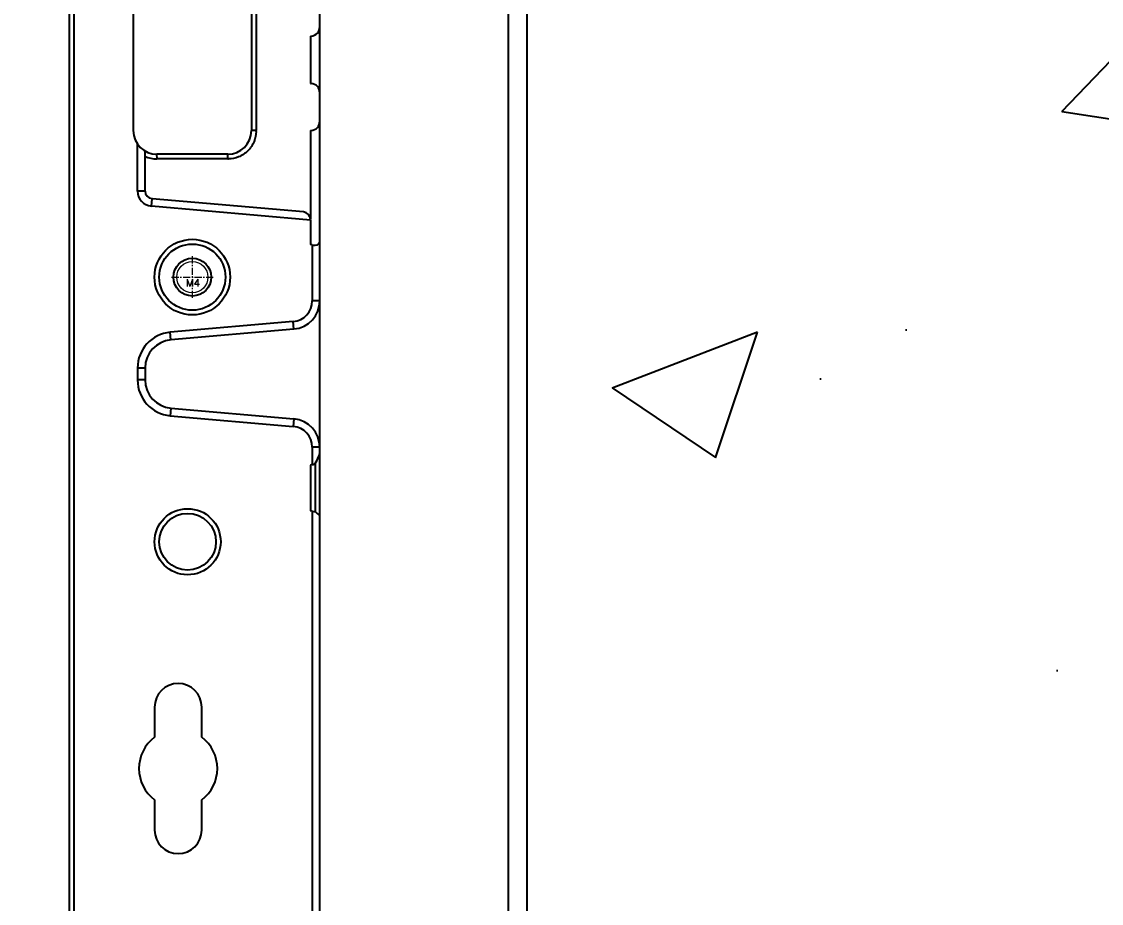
# Model space of a CAD drawing. Header units: inches. Extents: x 21247 to 41470, y -17428 to -10279.
# Drawn here: x 38634.6 to 38748.9, y -13757.2 to -13663.9 of the extents above; entities that cross this region are included whole.
import ezdxf

# ---------------------------------------------------------------- set-up
doc = ezdxf.new("R2010")
doc.units = ezdxf.units.IN
doc.header["$LTSCALE"] = 1.21
doc.header["$MEASUREMENT"] = 0
doc.header["$PDMODE"] = 3
doc.header["$PDSIZE"] = 0.3125
doc.linetypes.add('CENTER', pattern=[0.6, 0.375, -0.075, 0.075, -0.075])
doc.layers.get('0').update_dxf_attribs({"linetype": 'CONTINUOUS'})
doc.layers.get('Defpoints').update_dxf_attribs({"linetype": 'CONTINUOUS'})
doc.layers.add('screw', color=33, linetype='CONTINUOUS', lineweight=13)
doc.styles.get("Standard").update_dxf_attribs({"font": 'txt', "width": 0.8})
doc.styles.add('TXT', font='txt.shx', dxfattribs={"bigfont": 'gbcbig.shx'})
doc.dimstyles.new('001', dxfattribs={"dimscale": 2, "dimtxt": 2.5, "dimasz": 2.5, "dimexe": 1.25, "dimexo": 0, "dimtad": 0, "dimdsep": 46, "dimtxsty": 'Standard', "dimcen": 2.5, "dimclrd": 4, "dimclre": 4, "dimclrt": 3, "dimadec": 0, "dimazin": 0, "dimtfac": 1, "dimtmove": 0, "dimatfit": 3, "dimfxl": 1, "dimarcsym": 0})

# ---------------------------------------------------------------- blocks, each defined once
blk = doc.blocks.new('*D972')
at = {"color": 4, "linetype": 'Continuous', "lineweight": -2, "transparency": 16777216}
for p, q in [((38637.75, -11416.21), (38472.31, -11416.21)), ((38474.81, -11421.21), (38474.81, -12709.71)), ((38474.81, -14240.71), (38474.81, -12952.21)), ((38644.36, -14245.71), (38472.31, -14245.71))]:
    blk.add_line(p, q, dxfattribs=at)
at = {"color": 4, "transparency": 16777216}
for points in [[(38473.98, -11421.21), (38475.65, -11421.21), (38474.81, -11416.21)], [(38473.98, -14240.71), (38475.65, -14240.71), (38474.81, -14245.71)]]:
    blk.add_solid(points, dxfattribs=at)
at = {"layer": 'Defpoints', "color": 0, "transparency": 16777216}
for p in [(38474.81, -11416.21), (38637.75, -11416.21), (38644.36, -14245.71)]:
    blk.add_point(p, dxfattribs=at)
at = {"color": 3, "transparency": 16777216, "insert": (38474.81, -12830.96), "char_height": 60, "attachment_point": 5, "rotation": 90}
blk.add_mtext('2829.5', dxfattribs=at)
blk = doc.blocks.new('screw_m4_l')
at = {"layer": 'screw', "color": 1, "linetype": 'CENTER', "ltscale": 1.679339}
for p, q in [((0, -2.2), (0, 2.2)), ((-2.2, 0), (2.2, 0))]:
    blk.add_line(p, q, dxfattribs=at)
at = {"layer": 'screw', "color": 33}
blk.add_circle((0, 0), 1.65, dxfattribs=at)
at = {"layer": 'screw', "color": 92}
blk.add_arc((0, 0), 2, 270, 180, dxfattribs=at)
at = {"layer": 'screw', "color": 6, "style": 'TXT'}
blk.add_text('M4', height=0.8, dxfattribs=at).set_placement((-0.68, -1))
blk = doc.blocks.new('*U968')
at = {"color": 4, "linetype": 'Continuous'}
for p, q in [((12.9, -157.49), (12.9, 157.49)), ((-13.6, -168.75), (-13.6, -0.75)), ((-13.1, -168.75), (-13.1, -0.75)), ((-6.85, -22.5), (-6.85, -57.5)), ((5.65, -22.5), (5.65, -57.5)), ((6.16, -22.5), (6.16, -57.5)), ((11.9, -47.5), (11.99, -47.49)), ((11.9, -47.5), (11.9, -52.5)), ((11.9, -52.5), (11.99, -52.51)), ((6.16, -57.5), (5.65, -57.5)), ((11.9, -57.5), (11.99, -57.49)), ((11.9, -57.5), (11.9, -66.9)), ((-6.4, -63.9), (-6.4, -58.93)), ((-5.6, -63.9), (-5.6, -59.67)), ((3.15, -60), (-4.35, -60)), ((-4.34, -60.5), (-4.35, -60)), ((3.16, -60.5), (-4.34, -60.5)), ((3.16, -60.5), (3.15, -60)), ((-5.6, -63.9), (-6.4, -63.9)), ((-4.94, -65.49), (-4.87, -64.7)), ((11.17, -66.1), (-4.87, -64.7)), ((11.9, -66.97), (-4.94, -65.49)), ((11.9, -66.97), (11.9, -69.56)), ((12.1, -69.6), (11.9, -69.56)), ((12.1, -69.6), (12.1, -75.5)), ((12.9, -75.5), (12.1, -75.5)), ((10.09, -77.69), (-2.93, -78.83)), ((10.16, -78.49), (10.09, -77.69)), ((-2.86, -79.63), (-2.93, -78.83)), ((10.16, -78.49), (-2.86, -79.63)), ((-5.6, -82.62), (-6.4, -82.62)), ((-6.4, -82.62), (-6.4, -83.88)), ((-5.6, -82.62), (-5.6, -83.88)), ((-5.6, -83.88), (-6.4, -83.88)), ((-2.86, -86.87), (-2.93, -87.67)), ((-2.86, -86.87), (10.16, -88.01)), ((-2.93, -87.67), (10.09, -88.81)), ((10.16, -88.01), (10.09, -88.81)), ((12.9, -91), (12.1, -91)), ((12.1, -91), (12.1, -92.84)), ((12.1, -92.84), (11.9, -92.88)), ((11.9, -92.88), (11.9, -97.73)), ((12.41, -92.73), (12.41, -97.79)), ((12.1, -97.77), (11.9, -97.73)), ((12.1, -97.77), (12.1, -145.5)), ((-4.6, -118.5), (-4.6, -121.69)), ((0.4, -121.69), (0.4, -118.5)), ((-4.6, -128.31), (-4.6, -131.5)), ((0.4, -131.5), (0.4, -128.31))]:
    blk.add_line(p, q, dxfattribs=at)
for centre, radius in [((-0.6, -73), 4), ((-0.6, -73), 3.5), ((-1.1, -101), 3.5), ((-1.1, -101), 3)]:
    blk.add_circle(centre, radius, dxfattribs=at)
at = {"color": 4}
blk.add_circle((-0.6, -73), 2, dxfattribs=at)
at = {"color": 4, "linetype": 'Continuous'}
for centre, radius, start, end in [((11.9, -46.5), 1, 275, 0), ((11.9, -53.5), 1, 0, 85), ((11.9, -56.5), 1, 275, 0), ((-4.35, -57.5), 2.5, 180, 270), ((3.15, -57.5), 2.5, 270, 0), ((3.19, -57.5), 2.98, 358.092, 359.9991), ((-4.34, -57.5), 3, 245.1413, 269.9454), ((3.16, -57.44), 3.06, 269.9993, 271.5155), ((-4.8, -63.9), 1.6, 180, 265), ((-4.8, -63.9), 0.8, 180, 265), ((11.1, -66.9), 0.8, 0, 85), ((9.9, -75.5), 2.2, 275, 0), ((9.9, -75.5), 3, 275, 0), ((-2.6, -82.62), 3.8, 95, 180), ((-2.6, -82.62), 3, 95, 180), ((-2.6, -83.88), 3.8, 180, 265), ((-2.6, -83.88), 3, 180, 265), ((9.9, -91), 3, 0, 85), ((9.9, -91), 2.2, 0, 85), ((-2.1, -118.5), 2.5, 0, 180), ((-2.1, -125), 4.15, 127.0427, 232.9573), ((-2.1, -125), 4.15, 307.0427, 52.9573), ((-2.1, -131.5), 2.5, 180, 0)]:
    blk.add_arc(centre, radius, start, end, dxfattribs=at)
for centre, major_axis, ratio, start_param, end_param in [((12.1, -69.11), (0.787, -0.252), 0.576693, 4.895304, 6.4661), ((12.1, -92.67), (0.76, 1.27), 0.20003, -1.498614, -0.322479), ((12.1, -92.3), (0.778, 0.292), 0.631515, -1.803286, -1.408625), ((12.1, -97.22), (0.778, -0.292), 0.631515, 4.944878, 5.339539), ((12.1, -96.85), (-0.76, 1.27), 0.20003, 2.287936, 3.464071)]:
    blk.add_ellipse(centre, major_axis=major_axis, ratio=ratio, start_param=start_param, end_param=end_param, dxfattribs=at)
for points in [[(6.16, -57.6), (6.15, -57.96), (6.07, -58.32), (5.93, -58.65)], [(4.28, -60.28), (3.95, -60.42), (3.6, -60.49), (3.24, -60.5)]]:
    blk.add_open_spline(points, degree=3, dxfattribs=at)
blk.add_open_spline([(5.93, -58.65), (5.78, -59.02), (5.33, -59.69), (4.65, -60.14), (4.28, -60.28)], degree=3, knots=[0, 0, 0, 0, 0.501882, 1, 1, 1, 1], dxfattribs=at)
at = {"layer": 'screw', "color": 4}
blk.add_blockref('screw_m4_l', (-0.6, -73), dxfattribs=at)

msp = doc.modelspace()

# ---------------------------------------------------------------- hatches: boundary and pattern name
h = msp.add_hatch()
h.set_pattern_fill('AR-CONC', color=8, scale=22, style=0)
h.set_pattern_definition([(50, (13066.1, -7026.9), (157.79724, -13.8055), [16.5, -181.5]), (355, (13066.1, -7026.9), (-30.5253, 165.4823), [13.2, -145.2]), (100.4514, (13079.25, -7028.05), (127.2721, 151.6767), [14.0228, -154.2513]), (46.1842, (13066.1, -6982.9), (234.793, -36.4142), [24.75, -272.25]), (96.6356, (13085.66, -6985.94), (205.6258, 214.306), [21.0343, -231.3769]), (351.1842, (13066.1, -6982.9), (205.6256, 214.306), [19.8, -217.8]), (21, (13088.1, -6993.9), (131.31955, -88.57616), [16.5, -181.5]), (326, (13088.1, -6993.9), (53.5294, 159.533), [13.2, -145.2]), (71.4514, (13099.04, -7001.29), (184.849, 70.9567), [14.0228, -154.2513]), (37.5, (13066.1, -7026.905), (2.67517, 73.23665), [0, -143.44, 0, -147.4, 0, -145.75]), (7.5, (13066.1, -7026.905), (57.8753, 86.77058), [0, -84.04, 0, -140.14, 0, -55.55]), (327.5, (13017.04, -7026.905), (117.44094, -4.96207), [0, -55, 0, -171.6, 0, -227.7]), (317.5, (12995.04, -7026.9), (128.30096, 22.0231), [0, -71.5, 0, -113.96, 0, -161.7])])
h.paths.add_polyline_path([(38688.104, -11302.766), (38863.228, -11302.766), (38863.228, -14344.782), (38688.104, -14344.782)])

# ---------------------------------------------------------------- linework, layer by layer
at = {"color": 8}
msp.add_lwpolyline([(38688.104, -11302.766), (38863.228, -11302.766), (38863.228, -14344.782), (38688.104, -14344.782)], close=True, dxfattribs=at)
at = {"color": 6}
msp.add_lwpolyline([(38688.049, -11587.213), (38686.049, -11587.213), (38686.104, -14187.213), (38688.104, -14187.213)], close=True, dxfattribs=at)

# ---------------------------------------------------------------- block references
at = {"color": 0, "linetype": 'ByBlock', "lineweight": -2, "transparency": 16777216}
msp.add_blockref('*U968', (38653.245, -13617.963), dxfattribs=at)

# ---------------------------------------------------------------- dimensions: what is measured, and where the dimension line sits
at = {"color": 1}
dim = msp.add_linear_dim(base=(38474.812, -11416.213), p1=(38644.357, -14245.713), p2=(38637.745, -11416.213), angle=90, dimstyle='001', override={"dimtxt": 30, "dimdec": 1, "dimfxl": 1.25}, dxfattribs=at)
dim.commit()
dim.dimension.update_dxf_attribs({"geometry": '*D972', "text_midpoint": (38474.812, -12830.963), "dimtype": 160})

doc.saveas('drawing.dxf')
